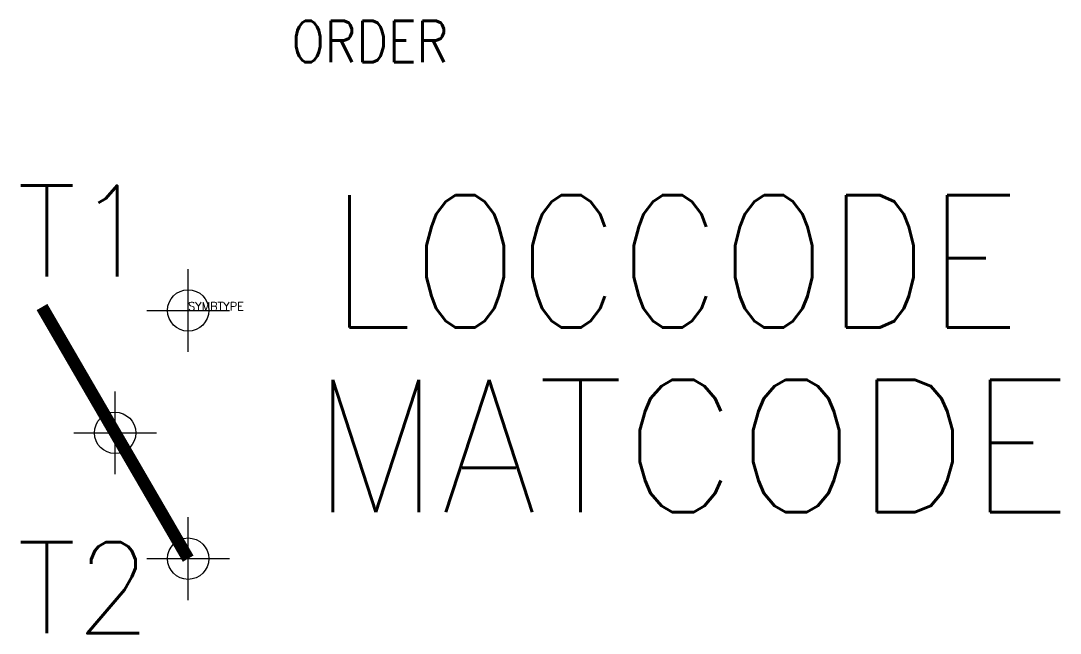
# Model space of a CAD drawing. Extents: x 41 to 66.1, y 202.2 to 217.
import ezdxf
from ezdxf.enums import TextEntityAlignment as Align

# ---------------------------------------------------------------- set-up
doc = ezdxf.new("R2010")
doc.units = 0
doc.header["$LTSCALE"] = 6
doc.header["$MEASUREMENT"] = 0
doc.header["$PDMODE"] = 34
doc.linetypes.add('DASHED', pattern=[0.75, 0.5, -0.25])
doc.layers.get('0').update_dxf_attribs({"linetype": 'CONTINUOUS'})
for name, color, linetype in [('1', 7, 'CONTINUOUS'), ('10', 1, 'DASHED'), ('11', 3, 'DASHED'), ('12', 2, 'DASHED'), ('A', 7, 'CONTINUOUS'), ('C', 7, 'CONTINUOUS'), ('ORDER', 6, 'CONTINUOUS')]:
    doc.layers.add(name, color=color, linetype=linetype)
doc.styles.add('DINY', font='SIMPLEX', dxfattribs={"width": 0.95})
doc.styles.add('ROMANS', font='ROMANS', dxfattribs={"width": 0.85})
doc.styles.get("Standard").update_dxf_attribs({"font": 'simplex', "width": 0.85})

msp = doc.modelspace()

# ---------------------------------------------------------------- linework, layer by layer
at = {"layer": '1', "const_width": 0.3}
msp.add_lwpolyline([(45, 204), (41.466, 210.082)], dxfattribs=at)
at = {"layer": 'A', "color": 1}
msp.add_point((43.233, 207.041), dxfattribs=at)
at = {"layer": 'C', "color": 1}
msp.add_point((45, 210), dxfattribs=at)
at = {"layer": 'C', "color": 2}
msp.add_point((45, 204), dxfattribs=at)

# ---------------------------------------------------------------- texts
at = {"flags": 1}
msp.add_attdef('SYMBTYPE', (45, 210), 'KN', height=0.2, dxfattribs=at)
at = {"layer": '10', "style": 'DINY', "width": 0.95}
for tag, p in [('T1', (44.088, 210.816)), ('T2', (44.088, 202.198))]:
    msp.add_attdef(tag, text='', height=2.2, dxfattribs=at).set_placement(p, align=Align.RIGHT)
at = {"layer": '11', "style": 'ROMANS', "width": 0.85}
msp.add_attdef('LOCCODE', (48.432, 209.586), '', height=3.2, dxfattribs=at)
at = {"layer": '12', "style": 'DINY', "width": 0.95}
msp.add_attdef('MATCODE', (47.974, 205.125), '', height=3.2, dxfattribs=at)
at = {"layer": 'ORDER', "width": 0.85}
msp.add_attdef('ORDER', (47.5, 216), '', height=1, dxfattribs=at)

doc.saveas('drawing.dxf')
